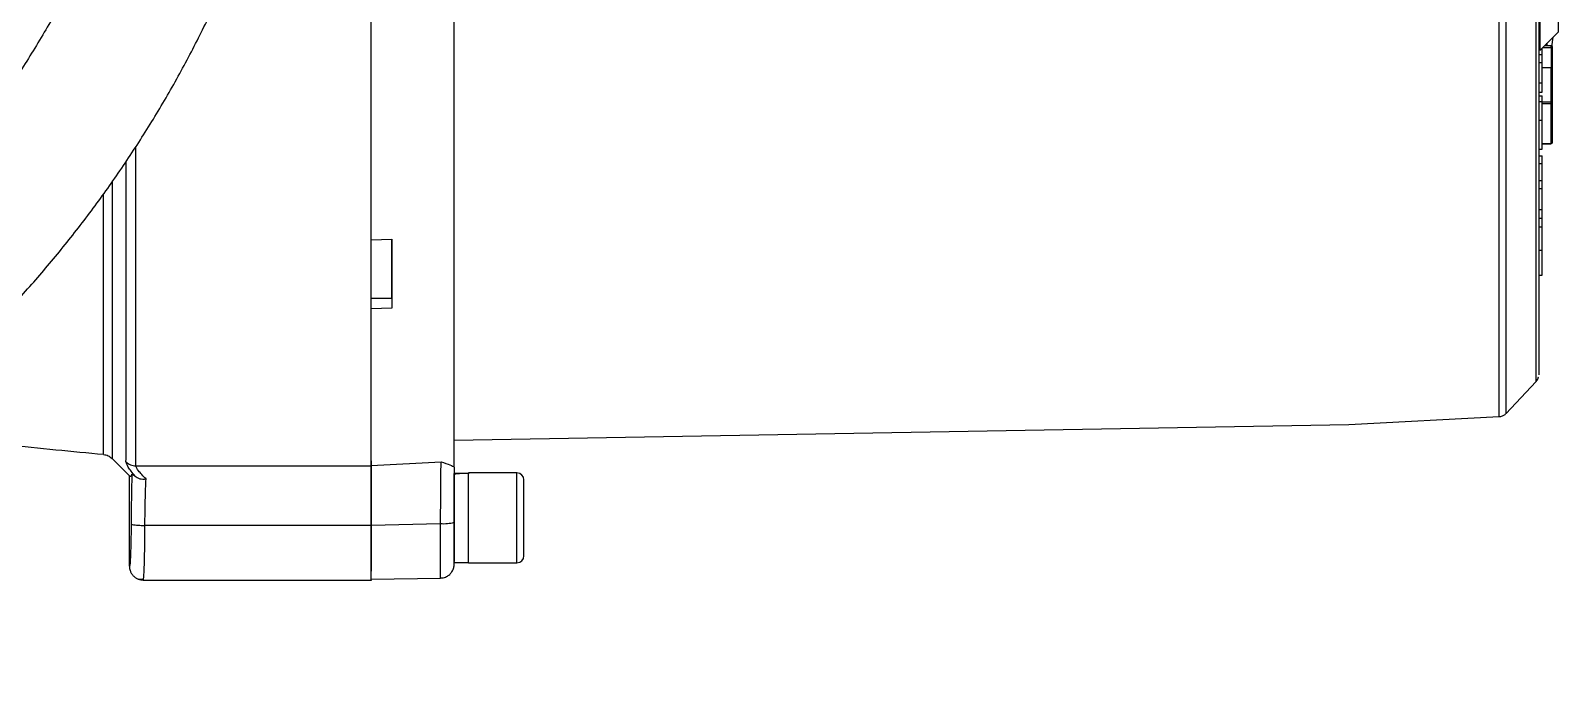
# Model space of a CAD drawing. Header units: millimetres. Extents: x 1953 to 4389, y 564 to 2287.
# Drawn here: x 3066.4 to 3287.6, y 830.5 to 925 of the extents above; entities that cross this region are included whole.
import ezdxf

# ---------------------------------------------------------------- set-up
doc = ezdxf.new("R2010")
doc.units = ezdxf.units.MM

msp = doc.modelspace()

# ---------------------------------------------------------------- linework, layer by layer
at = {"color": 7, "linetype": 'Continuous', "lineweight": 25}
for p, q in [((3284.899, 922.14), (3287.606, 924.847)), ((3285.252, 921.569), (3285.252, 922.494)), ((3285.328, 922.569), (3286.552, 922.569)), ((3286.552, 922.823), (3285.581, 922.823)), ((3286.552, 922.826), (3285.585, 922.826)), ((3285.949, 922.826), (3285.949, 923.19)), ((3285.952, 922.826), (3285.952, 923.193)), ((3286.552, 922.823), (3286.552, 922.826)), ((3286.637, 922.686), (3286.855, 924.096)), ((3284.752, 921.569), (3285.252, 921.569)), ((3284.752, 920.424), (3285.252, 920.424)), ((3285.252, 920.424), (3285.252, 921.569)), ((3285.252, 917.406), (3285.252, 920.424)), ((3286.552, 919.645), (3285.252, 919.645)), ((3286.552, 914.712), (3286.552, 919.645)), ((3286.752, 914.57), (3286.752, 919.503)), ((3285.252, 917.406), (3284.752, 917.406)), ((3284.752, 916.118), (3285.252, 916.118)), ((3284.752, 915.592), (3285.252, 915.592)), ((3284.752, 914.746), (3285.252, 914.746)), ((3285.252, 914.746), (3285.252, 915.592)), ((3285.252, 912.07), (3285.252, 914.746)), ((3285.252, 914.712), (3286.552, 914.712)), ((3285.252, 914.459), (3286.552, 914.459)), ((3286.752, 911.432), (3286.752, 914.57)), ((3284.752, 912.07), (3285.252, 912.07)), ((3286.752, 908.843), (3286.752, 911.432)), ((3284.752, 907.886), (3285.252, 907.886)), ((3284.752, 906.925), (3285.252, 906.925)), ((3285.252, 908.677), (3286.552, 908.677)), ((3285.252, 908.643), (3286.552, 908.643)), ((3284.752, 905.783), (3285.252, 905.783)), ((3285.252, 903.321), (3285.252, 905.783)), ((3284.752, 903.321), (3285.252, 903.321)), ((3285.252, 902.177), (3285.252, 903.321)), ((3284.752, 902.177), (3285.252, 902.177)), ((3285.252, 899.158), (3285.252, 902.177)), ((3284.752, 899.158), (3285.252, 899.158)), ((3284.752, 897.88), (3285.252, 897.88)), ((3284.752, 896.635), (3285.252, 896.635)), ((3115.753, 894.74), (3118.753, 894.851)), ((3284.752, 893.227), (3285.252, 893.227)), ((3285.252, 889.614), (3285.252, 893.227)), ((3284.752, 889.614), (3285.252, 889.614)), ((3115.753, 886.279), (3118.753, 886.279)), ((3118.753, 884.856), (3115.753, 884.745)), ((3118.753, 886.279), (3118.753, 884.856)), ((3280.016, 869.618), (3284.34, 874.175)), ((3127.752, 865.753), (3257.279, 868.014)), ((3257.279, 868.014), (3279.007, 869.153)), ((3078.239, 863.093), (3080.752, 860.578)), ((3115.752, 862.774), (3115.752, 862.074)), ((3115.752, 862.074), (3125.857, 862.591)), ((3080.752, 847.494), (3080.752, 860.578)), ((3081.672, 862.023), (3115.752, 862.023)), ((3127.752, 858.833), (3127.752, 860.933)), ((3127.752, 860.818), (3127.752, 858.661)), ((3136.852, 860.993), (3129.852, 860.993)), ((3115.752, 853.397), (3082.996, 853.397)), ((3115.752, 853.423), (3125.787, 853.673)), ((3127.752, 848.053), (3129.852, 848.053)), ((3129.852, 847.993), (3136.852, 847.993)), ((3081.921, 845.675), (3082.824, 845.629)), ((3082.751, 845.494), (3115.752, 845.494)), ((3082.753, 845.494), (3082.793, 845.677)), ((3115.752, 845.603), (3125.787, 845.778))]:
    msp.add_line(p, q, dxfattribs=at)
at = {"color": 7, "linetype": 'Continuous', "lineweight": 25, "flags": 128}
for points in [[(3284.899, 956.465), (3284.899, 952.701), (3284.899, 949.008), (3284.899, 945.423), (3284.899, 941.983), (3284.899, 938.724), (3284.899, 935.68), (3284.899, 932.881), (3284.899, 930.358), (3284.899, 928.136), (3284.899, 926.237), (3284.899, 924.682), (3284.899, 923.487), (3284.899, 922.664), (3284.899, 922.222), (3284.899, 922.14)], [(3287.606, 924.847), (3287.606, 924.93), (3287.606, 925.347), (3287.606, 926.112), (3287.606, 927.218), (3287.606, 928.653), (3287.606, 930.402), (3287.606, 932.448), (3287.606, 934.769), (3287.606, 937.342), (3287.606, 940.142), (3287.606, 943.138), (3287.606, 946.302), (3287.606, 949.599), (3287.606, 952.998), (3287.606, 955.532)], [(3280.016, 869.618), (3280.016, 869.63), (3280.016, 869.902), (3280.016, 870.536), (3280.017, 871.527), (3280.017, 872.872), (3280.017, 874.566), (3280.017, 876.602), (3280.017, 878.972), (3280.017, 881.666), (3280.017, 884.673), (3280.017, 887.981), (3280.017, 891.577), (3280.017, 895.447), (3280.017, 899.574), (3280.017, 903.943), (3280.017, 908.535), (3280.017, 913.332), (3280.017, 918.315), (3280.017, 923.464), (3280.017, 928.758)], [(3284.341, 927.107), (3284.341, 922.057), (3284.341, 917.164), (3284.341, 912.449), (3284.341, 907.933), (3284.341, 903.633), (3284.341, 899.569), (3284.341, 895.757), (3284.341, 892.213), (3284.341, 888.952), (3284.34, 885.989), (3284.34, 883.334), (3284.34, 881.001), (3284.34, 878.997), (3284.34, 877.333), (3284.34, 876.015), (3284.34, 875.048), (3284.34, 874.436), (3284.34, 874.182), (3284.34, 874.175)], [(3279.007, 869.153), (3279.007, 869.161), (3279.007, 869.414), (3279.007, 870.015), (3279.007, 870.964), (3279.007, 872.256), (3279.007, 873.886), (3279.007, 875.848), (3279.007, 878.135), (3279.007, 880.737), (3279.007, 883.644), (3279.007, 886.846), (3279.007, 890.329), (3279.007, 894.081), (3279.007, 898.086), (3279.007, 902.33), (3279.007, 906.795), (3279.007, 911.464), (3279.007, 916.32), (3279.007, 921.343), (3279.007, 926.514)], [(3286.552, 922.764), (3286.552, 922.777), (3286.552, 922.788), (3286.552, 922.798), (3286.552, 922.806), (3286.552, 922.813), (3286.552, 922.818), (3286.552, 922.821), (3286.552, 922.823)], [(3286.552, 922.569), (3286.552, 922.595), (3286.552, 922.621), (3286.552, 922.648), (3286.552, 922.674), (3286.552, 922.699), (3286.552, 922.722), (3286.552, 922.744), (3286.552, 922.764)], [(3286.552, 922.569), (3286.552, 922.182), (3286.552, 921.787), (3286.552, 921.391), (3286.552, 921.003), (3286.552, 920.627), (3286.552, 920.272), (3286.552, 919.942), (3286.552, 919.645)], [(3286.552, 914.459), (3286.552, 914.489), (3286.552, 914.521), (3286.552, 914.555), (3286.552, 914.59), (3286.552, 914.623), (3286.552, 914.656), (3286.552, 914.686), (3286.552, 914.712)], [(3286.552, 914.459), (3286.591, 914.461), (3286.629, 914.467), (3286.663, 914.477), (3286.693, 914.491), (3286.718, 914.508), (3286.737, 914.528), (3286.748, 914.549), (3286.752, 914.57)], [(3286.552, 908.677), (3286.552, 909.273), (3286.552, 909.908), (3286.552, 910.581), (3286.552, 911.291), (3286.552, 912.035), (3286.552, 912.812), (3286.552, 913.621), (3286.552, 914.459)], [(3286.552, 908.702), (3286.552, 908.679), (3286.552, 908.662), (3286.552, 908.65), (3286.552, 908.644), (3286.552, 908.643)], [(3286.552, 908.643), (3286.552, 908.644), (3286.552, 908.649), (3286.552, 908.66), (3286.552, 908.677)], [(3127.752, 860.933), (3127.752, 860.757), (3127.752, 860.239), (3127.752, 859.406), (3127.752, 858.626)], [(3127.752, 848.053), (3127.752, 848.116), (3127.752, 848.499), (3127.752, 849.209), (3127.752, 850.208), (3127.752, 851.442), (3127.752, 852.842), (3127.752, 854.333), (3127.752, 855.833), (3127.752, 857.259), (3127.752, 858.534), (3127.752, 859.588), (3127.752, 860.364), (3127.752, 860.818)], [(3129.852, 854.493), (3129.852, 855.992), (3129.852, 857.411), (3129.852, 858.671), (3129.852, 859.707), (3129.852, 860.462), (3129.852, 860.895), (3129.852, 860.982), (3129.852, 860.879)], [(3129.852, 848.053), (3129.852, 848.082), (3129.852, 848.399), (3129.852, 849.049), (3129.852, 849.997), (3129.852, 851.19), (3129.852, 852.564), (3129.852, 854.044), (3129.852, 855.548), (3129.852, 856.995), (3129.852, 858.305), (3129.852, 859.406), (3129.852, 860.239), (3129.852, 860.757), (3129.852, 860.933)], [(3136.852, 854.493), (3136.852, 855.992), (3136.852, 857.411), (3136.852, 858.671), (3136.852, 859.707), (3136.852, 860.462), (3136.852, 860.895), (3136.852, 860.993)], [(3127.752, 858.661), (3127.752, 858.15), (3127.752, 857.343), (3127.752, 856.305), (3127.752, 855.12), (3127.752, 853.884), (3127.752, 853.861)], [(3129.852, 848.053), (3129.852, 848.004), (3129.852, 848.092), (3129.852, 848.525), (3129.852, 849.28), (3129.852, 850.315), (3129.852, 851.576), (3129.852, 852.994), (3129.852, 854.493)], [(3136.852, 847.993), (3136.852, 848.092), (3136.852, 848.525), (3136.852, 849.28), (3136.852, 850.315), (3136.852, 851.576), (3136.852, 852.994), (3136.852, 854.493)], [(3125.787, 845.778), (3125.787, 845.972), (3125.787, 846.543), (3125.787, 847.466), (3125.787, 848.701), (3125.787, 850.192), (3125.787, 851.875), (3125.787, 853.673)]]:
    msp.add_lwpolyline(points, dxfattribs=at)
at = {"color": 7, "linetype": 'Continuous', "lineweight": 25}
for centre, radius, start, end in [((3286.552, 922.626), 0.2, 360, 90), ((3286.552, 922.623), 0.2, 0.01246, 90.01247), ((3286.598, 922.796), 0.232, 258.43864, 311.54119), ((3286.577, 919.468), 0.179, 11.42145, 98.04956), ((3286.577, 914.535), 0.179, 11.42145, 98.04956), ((3286.568, 908.862), 0.185, 265.15004, 354.14429), ((3136.852, 859.993), 1, 360, 90), ((3126.268, 859.002), 5.35, 264.84154, 286.10398), ((3136.852, 848.993), 1, 270, 360)]:
    msp.add_arc(centre, radius, start, end, dxfattribs=at)
for centre, major_axis, ratio, start_param, end_param in [((3080.872, 959.501), (0.007, 98.975), 0.0349473, 3.1091985, 3.2162788), ((3127.752, 854.493), (11.154, 0), 0.5773521, 1.4765232, 1.5707963), ((3129.852, 854.493), (11.154, 0), 0.5773521, 1.5707963, 1.760193)]:
    msp.add_ellipse(centre, major_axis=major_axis, ratio=ratio, start_param=start_param, end_param=end_param, dxfattribs=at)
for points, knots in [([(2938.32, 830.528), (2940.88, 830.553), (2944.46, 830.588), (2949.73, 830.867), (2954.194, 831.202), (2959.51, 831.768), (2965.079, 832.541), (2970.892, 833.551), (2976.864, 834.807), (2982.94, 836.318), (2989.078, 838.088), (2995.243, 840.123), (3001.406, 842.422), (3007.543, 844.987), (3013.631, 847.818), (3019.651, 850.911), (3025.584, 854.266), (3031.413, 857.878), (3037.123, 861.744), (3042.698, 865.858), (3048.125, 870.215), (3053.391, 874.809), (3058.482, 879.634), (3063.387, 884.682), (3068.094, 889.944), (3072.592, 895.414), (3076.87, 901.083), (3080.919, 906.94), (3084.729, 912.977), (3088.29, 919.182), (3091.595, 925.547), (3094.636, 932.06), (3097.405, 938.709), (3099.896, 945.483), (3102.101, 952.371), (3104.016, 959.36), (3105.634, 966.437), (3106.952, 973.591), (3107.965, 980.808), (3108.67, 988.075), (3109.062, 995.379), (3109.141, 1002.707), (3108.904, 1010.045), (3108.35, 1017.38), (3107.478, 1024.698), (3106.288, 1031.985), (3104.78, 1039.227), (3102.954, 1046.412), (3100.814, 1053.525), (3098.36, 1060.552), (3095.595, 1067.481), (3092.523, 1074.297), (3089.146, 1080.988), (3085.468, 1087.54), (3081.494, 1093.94), (3077.229, 1100.175), (3072.678, 1106.233), (3067.846, 1112.101), (3062.739, 1117.768), (3057.362, 1123.22), (3051.916, 1128.268), (3046.442, 1132.92), (3040.984, 1137.19), (3035.359, 1141.232), (3029.578, 1145.04), (3023.65, 1148.609), (3017.588, 1151.931), (3011.402, 1155.001), (3005.105, 1157.814), (2998.712, 1160.366), (2992.237, 1162.652), (2985.699, 1164.669), (2979.124, 1166.411), (2972.551, 1167.876), (2966.057, 1169.057), (2959.768, 1169.955), (2954.244, 1170.538), (2949.361, 1170.906), (2944.537, 1171.145), (2938.563, 1171.262), (2933.046, 1171.152), (2927.777, 1170.88), (2923.312, 1170.543), (2917.996, 1169.978), (2912.427, 1169.204), (2906.614, 1168.194), (2900.643, 1166.938), (2894.567, 1165.428), (2888.429, 1163.657), (2882.263, 1161.623), (2876.1, 1159.323), (2869.963, 1156.758), (2863.875, 1153.928), (2857.855, 1150.834), (2851.923, 1147.479), (2846.093, 1143.867), (2840.384, 1140.002), (2834.808, 1135.888), (2829.381, 1131.53), (2824.115, 1126.936), (2819.024, 1122.112), (2814.119, 1117.064), (2809.412, 1111.801), (2804.914, 1106.331), (2800.636, 1100.663), (2796.587, 1094.806), (2792.778, 1088.769), (2789.216, 1082.563), (2785.911, 1076.198), (2782.869, 1069.686), (2780.107, 1063.035), (2777.77, 1056.753), (2776.491, 1052.648), (2775.928, 1050.839)], [0, 0, 0, 0, 0.0102074, 0.014274, 0.021037, 0.0280561, 0.0355867, 0.0434511, 0.0515783, 0.0599113, 0.0684099, 0.0770439, 0.085791, 0.0946336, 0.1035582, 0.112554, 0.1216124, 0.1307262, 0.1398897, 0.1490979, 0.1583469, 0.1676331, 0.1769537, 0.1863062, 0.1956884, 0.2050985, 0.2145348, 0.2239961, 0.233481, 0.2429885, 0.2525178, 0.262068, 0.2716385, 0.2812287, 0.2908382, 0.3004664, 0.3101132, 0.3197782, 0.3294613, 0.3391624, 0.3488814, 0.3586183, 0.3683733, 0.3781464, 0.387938, 0.3977483, 0.4075776, 0.4174265, 0.4272956, 0.4371854, 0.4470968, 0.4570307, 0.4669882, 0.4769704, 0.486979, 0.4970156, 0.5070822, 0.5171812, 0.5273154, 0.5374882, 0.5477037, 0.5569145, 0.5661226, 0.5753266, 0.5845258, 0.5937191, 0.6029052, 0.6120821, 0.6212471, 0.6303962, 0.6395236, 0.6486197, 0.6576679, 0.6666375, 0.6754633, 0.6839789, 0.6919633, 0.6976055, 0.7035012, 0.7112199, 0.7214273, 0.7254939, 0.7322569, 0.739276, 0.7468066, 0.754671, 0.7627982, 0.7711312, 0.7796298, 0.7882638, 0.7970109, 0.8058535, 0.8147781, 0.8237739, 0.8328323, 0.8419461, 0.8511096, 0.8603178, 0.8695668, 0.878853, 0.8881736, 0.8975261, 0.9069083, 0.9163184, 0.9257547, 0.935216, 0.9447009, 0.9542084, 0.9637377, 0.9732879, 0.9828584, 0.9924486, 1, 1, 1, 1]), ([(3083.05, 958.8), (3082.749, 957.738), (3081.813, 954.434), (3079.906, 948.982), (3077.348, 942.455), (3074.463, 936.043), (3071.277, 929.755), (3067.789, 923.606), (3064.005, 917.611), (3059.928, 911.782), (3055.565, 906.133), (3050.921, 900.677), (3046.002, 895.428), (3040.993, 890.571), (3035.938, 886.1), (3030.88, 882.001), (3025.652, 878.128), (3020.264, 874.486), (3014.728, 871.083), (3009.056, 867.924), (3003.259, 865.017), (2997.351, 862.367), (2991.347, 859.978), (2985.265, 857.855), (2979.125, 856.003), (2972.958, 854.425), (2966.814, 853.126), (2960.805, 852.113), (2955.238, 851.402), (2950.392, 850.957), (2945.923, 850.679), (2942.018, 850.542), (2939.419, 850.532), (2938.37, 850.528)], [0, 0, 0, 0, 0.0170783, 0.0531439, 0.089298, 0.1255445, 0.1618882, 0.1983346, 0.2348901, 0.2715626, 0.3083611, 0.3452967, 0.3823824, 0.4196345, 0.4532144, 0.4867833, 0.5203362, 0.5538698, 0.5873798, 0.6208602, 0.654303, 0.6876965, 0.7210233, 0.7542563, 0.7873511, 0.8202281, 0.8527303, 0.8844984, 0.9144909, 0.939551, 0.9597807, 0.9837802, 1, 1, 1, 1]), ([(3284.753, 959.494), (3284.753, 956.531), (3284.753, 950.606), (3284.753, 941.816), (3284.753, 933.223), (3284.753, 924.922), (3284.753, 917.005), (3284.753, 909.56), (3284.753, 902.67), (3284.752, 896.411), (3284.752, 890.853), (3284.752, 886.057), (3284.752, 882.079), (3284.752, 878.955), (3284.752, 876.744), (3284.752, 875.387), (3284.752, 875.271), (3284.752, 875.214)], [0, 0, 0, 0, 0.066684, 0.133368, 0.200052, 0.266736, 0.33342, 0.400104, 0.466788, 0.533472, 0.600156, 0.66684, 0.7335241, 0.8002081, 0.8668921, 0.9335761, 1, 1, 1, 1]), ([(3286.752, 919.503), (3286.752, 919.714), (3286.752, 920.142), (3286.752, 920.943), (3286.752, 921.796), (3286.752, 922.35), (3286.752, 922.623)], [0, 0, 0, 0, 0.245589, 0.5, 0.754411, 1, 1, 1, 1]), ([(3285.252, 916.118), (3285.252, 916.205), (3285.252, 916.379), (3285.252, 916.682), (3285.252, 917.078), (3285.252, 917.275), (3285.252, 917.406)], [0, 0, 0, 0, 0.1250401, 0.2502359, 0.4998742, 1, 1, 1, 1]), ([(3285.252, 907.886), (3285.252, 907.92), (3285.252, 907.99), (3285.252, 908.62), (3285.252, 909.452), (3285.252, 910.242), (3285.252, 911.135), (3285.252, 911.758), (3285.252, 912.07)], [0, 0, 0, 0, 0.25015941, 0.49958066, 0.62466902, 0.74973011, 0.87480959, 1, 1, 1, 1]), ([(3081.672, 862.023), (3081.673, 862.629), (3081.676, 863.829), (3081.68, 866.595), (3081.683, 869.961), (3081.686, 874.348), (3081.69, 879.888), (3081.693, 886.686), (3081.696, 894.071), (3081.699, 901.251), (3081.7, 906.168), (3081.701, 908.272)], [0, 0, 0, 0, 0.1074926, 0.2126392, 0.3154396, 0.4158938, 0.5461536, 0.6722446, 0.7941664, 0.9119185, 1, 1, 1, 1]), ([(3285.252, 905.783), (3285.252, 905.878), (3285.252, 905.997), (3285.252, 906.273), (3285.252, 906.517), (3285.252, 906.761), (3285.252, 906.925)], [0, 0, 0, 0, 0.5004596, 0.6283614, 0.7507034, 1, 1, 1, 1]), ([(3080.257, 862.6), (3080.259, 863.156), (3080.261, 864.249), (3080.264, 866.692), (3080.267, 869.594), (3080.27, 872.929), (3080.273, 876.604), (3080.276, 881.157), (3080.279, 886.67), (3080.282, 893.184), (3080.285, 899.621), (3080.286, 904.043), (3080.287, 906.113)], [0, 0, 0, 0, 0.1035581, 0.2035099, 0.2998551, 0.392593, 0.4817231, 0.567245, 0.6887335, 0.8021064, 0.9073615, 1, 1, 1, 1]), ([(3078.247, 903.162), (3078.247, 901.593), (3078.246, 897.458), (3078.246, 891.397), (3078.245, 885), (3078.245, 879.344), (3078.244, 874.453), (3078.243, 870.38), (3078.242, 867.173), (3078.241, 864.824), (3078.24, 863.496), (3078.24, 862.947), (3078.239, 863.101), (3078.239, 863.105)], [0, 0, 0, 0, 0.0633626, 0.1671091, 0.2708556, 0.3746022, 0.4783487, 0.5820952, 0.6858417, 0.7895882, 0.8933347, 0.9970812, 1, 1, 1, 1]), ([(3077.014, 863.681), (3077.014, 863.677), (3077.014, 863.563), (3077.015, 863.964), (3077.015, 864.895), (3077.016, 866.441), (3077.017, 868.423), (3077.017, 870.782), (3077.018, 873.531), (3077.019, 876.636), (3077.019, 880.048), (3077.02, 882.844), (3077.02, 884.861), (3077.02, 886.049), (3077.02, 887.233), (3077.021, 888.412), (3077.021, 889.583), (3077.021, 890.743), (3077.021, 893.827), (3077.022, 897.264), (3077.022, 900.661), (3077.022, 901.389)], [0, 0, 0, 0, 0.0029077, 0.0949925, 0.1832887, 0.2677958, 0.3485137, 0.4254418, 0.4985799, 0.5759913, 0.6486482, 0.7165502, 0.7383478, 0.7596059, 0.7803246, 0.8005039, 0.8201437, 0.839244, 0.8578049, 0.9695111, 1, 1, 1, 1]), ([(3285.252, 897.88), (3285.252, 897.966), (3285.252, 898.138), (3285.252, 898.439), (3285.252, 898.831), (3285.252, 899.027), (3285.252, 899.158)], [0, 0, 0, 0, 0.125077, 0.2502224, 0.4998872, 1, 1, 1, 1]), ([(3285.252, 896.464), (3285.252, 896.624), (3285.252, 896.865), (3285.252, 897.369), (3285.252, 897.71), (3285.252, 897.88)], [0, 0, 0, 0, 0.5005372, 0.7503463, 1, 1, 1, 1]), ([(3285.252, 893.227), (3285.252, 893.63), (3285.252, 894.436), (3285.252, 895.427), (3285.252, 896.079), (3285.252, 896.428), (3285.252, 896.573), (3285.252, 896.629), (3285.252, 896.633), (3285.252, 896.635)], [0, 0, 0, 0, 0.2503213, 0.4998014, 0.6247836, 0.7496745, 0.8746984, 0.9373467, 1, 1, 1, 1]), ([(3118.753, 886.279), (3118.753, 887.849), (3118.753, 890.557), (3118.753, 893.58), (3118.753, 894.851)], [0, 0, 0, 0, 0.5796371, 1, 1, 1, 1]), ([(3284.437, 874.303), (3284.471, 874.345), (3284.566, 874.458), (3284.654, 874.664), (3284.709, 874.827), (3284.721, 874.904), (3284.721, 874.907)], [0, 0, 0, 0, 0.2393477, 0.6547521, 0.9846919, 1, 1, 1, 1]), ([(3279.011, 869.178), (3279.092, 869.176), (3279.337, 869.173), (3279.685, 869.342), (3279.951, 869.528), (3280.044, 869.655), (3280.059, 869.675)], [0, 0, 0, 0, 0.2019411, 0.6071505, 0.9370498, 1, 1, 1, 1]), ([(3044.759, 867.573), (3048.441, 867.047), (3056.877, 865.843), (3067.635, 864.571), (3074.716, 863.921), (3077.017, 863.709)], [0, 0, 0, 0, 0.34342, 0.7867455, 1, 1, 1, 1]), ([(3077.014, 863.67), (3077.245, 863.627), (3077.706, 863.541), (3078.066, 863.238), (3078.245, 863.087)], [0, 0, 0, 0, 0.5000711, 1, 1, 1, 1]), ([(3081.563, 860.529), (3081.184, 861.01), (3080.447, 861.944), (3080.319, 862.386), (3080.257, 862.6)], [0, 0, 0, 0, 0.5146876, 1, 1, 1, 1]), ([(3080.257, 862.6), (3080.354, 862.515), (3080.55, 862.343), (3080.902, 862.162), (3081.28, 862.044), (3081.542, 862.03), (3081.672, 862.023)], [0, 0, 0, 0, 0.2475722, 0.5, 0.7524278, 1, 1, 1, 1]), ([(3125.787, 853.673), (3125.793, 854.314), (3125.804, 855.537), (3125.816, 857.017), (3125.827, 858.106), (3125.834, 858.872), (3125.846, 860.16), (3125.855, 861.739), (3125.856, 862.311), (3125.857, 862.591)], [0, 0, 0, 0, 0.1490589, 0.284486, 0.365253, 0.4374072, 0.5004523, 0.7554674, 1, 1, 1, 1]), ([(3125.857, 862.591), (3126.344, 862.454), (3127.314, 862.181), (3127.607, 861.94), (3127.752, 861.82)], [0, 0, 0, 0, 0.5024427, 1, 1, 1, 1]), ([(3081.122, 860.802), (3081.106, 860.321), (3081.075, 859.36), (3081.038, 857.62), (3081.01, 855.711), (3081.001, 854.33), (3080.997, 853.641)], [0, 0, 0, 0, 0.2423696, 0.4853152, 0.7431963, 1, 1, 1, 1]), ([(3081.122, 860.802), (3081.143, 860.811), (3081.174, 860.825), (3081.338, 860.718), (3081.469, 860.612), (3081.548, 860.542), (3081.563, 860.529)], [0, 0, 0, 0, 0.5019977, 0.7519527, 0.9535485, 1, 1, 1, 1]), ([(3081.563, 860.529), (3081.661, 860.454), (3081.863, 860.299), (3082.254, 860.158), (3082.694, 860.086), (3083.002, 860.111), (3083.158, 860.124)], [0, 0, 0, 0, 0.2386671, 0.4926942, 0.7442037, 1, 1, 1, 1]), ([(3083.158, 860.124), (3082.741, 860.553), (3081.915, 861.401), (3081.753, 861.817), (3081.672, 862.023)], [0, 0, 0, 0, 0.5050283, 1, 1, 1, 1]), ([(3115.752, 853.423), (3115.752, 854.469), (3115.752, 856.557), (3115.752, 859.206), (3115.752, 861.227), (3115.752, 861.791), (3115.752, 862.074)], [0, 0, 0, 0, 0.2500652, 0.4994456, 0.7493864, 1, 1, 1, 1]), ([(3127.752, 861.82), (3127.752, 861.286), (3127.752, 860.222), (3127.752, 858.265), (3127.752, 856.136), (3127.752, 854.621), (3127.752, 853.861)], [0, 0, 0, 0, 0.250755, 0.4999887, 0.7492331, 1, 1, 1, 1]), ([(3082.996, 853.397), (3083.001, 854.013), (3083.01, 855.272), (3083.045, 857.066), (3083.092, 858.761), (3083.136, 859.664), (3083.158, 860.124)], [0, 0, 0, 0, 0.2356127, 0.4808109, 0.7356041, 1, 1, 1, 1]), ([(3115.752, 858.493), (3115.752, 858.608), (3115.752, 858.871), (3115.752, 858.51), (3115.752, 857.581), (3115.752, 856.162), (3115.752, 855.05), (3115.752, 854.494)], [0, 0, 0, 0, 0.1621502, 0.3716126, 0.5810751, 0.7905375, 1, 1, 1, 1]), ([(3137.852, 854.493), (3137.852, 855.185), (3137.852, 856.25), (3137.852, 857.53), (3137.852, 858.411), (3137.852, 859.121), (3137.852, 859.807), (3137.852, 859.92), (3137.852, 859.993)], [0, 0, 0, 0, 0.2394568, 0.3683607, 0.5, 0.6316393, 0.7605432, 1, 1, 1, 1]), ([(3127.752, 853.861), (3127.752, 853.043), (3127.752, 851.405), (3127.752, 849.471), (3127.752, 848.353), (3127.752, 848.201), (3127.752, 848.187)], [0, 0, 0, 0, 0.3230439, 0.6460878, 0.9691318, 1, 1, 1, 1]), ([(3137.852, 848.993), (3137.852, 849.067), (3137.852, 849.18), (3137.852, 849.866), (3137.852, 850.575), (3137.852, 851.457), (3137.852, 852.737), (3137.852, 853.801), (3137.852, 854.493)], [0, 0, 0, 0, 0.2394568, 0.3683607, 0.5, 0.6316393, 0.7605432, 1, 1, 1, 1]), ([(3080.997, 853.641), (3080.99, 852.807), (3080.977, 851.14), (3080.919, 849.127), (3080.841, 847.745), (3080.782, 847.578), (3080.752, 847.494)], [0, 0, 0, 0, 0.2501088, 0.5000493, 0.7500207, 1, 1, 1, 1]), ([(3080.997, 853.641), (3081.033, 853.61), (3081.106, 853.548), (3081.574, 853.467), (3082.238, 853.41), (3082.75, 853.401), (3082.996, 853.397)], [0, 0, 0, 0, 0.2409388, 0.5005407, 0.7598409, 1, 1, 1, 1]), ([(3082.793, 845.677), (3082.8, 845.702), (3082.82, 845.775), (3082.864, 846.396), (3082.922, 847.753), (3082.976, 850.244), (3082.989, 852.368), (3082.996, 853.397)], [0, 0, 0, 0, 0.0675681, 0.1998133, 0.4374294, 0.7275623, 1, 1, 1, 1]), ([(3115.752, 845.497), (3115.752, 845.496), (3115.752, 845.302), (3115.752, 845.986), (3115.752, 847.589), (3115.752, 850.215), (3115.752, 852.336), (3115.752, 853.397)], [0, 0, 0, 0, 0.00146, 0.251095, 0.50073, 0.750365, 1, 1, 1, 1]), ([(3115.752, 850.493), (3115.752, 850.45), (3115.752, 849.384), (3115.752, 847.943), (3115.752, 847.118), (3115.752, 846.8)], [0, 0, 0, 0, 0.0255431, 0.6246336, 1, 1, 1, 1]), ([(3080.752, 847.494), (3080.772, 847.278), (3080.805, 846.925), (3081.023, 846.461), (3081.291, 846.102), (3081.636, 845.817), (3082.117, 845.561), (3082.503, 845.521), (3082.753, 845.494)], [0, 0, 0, 0, 0.2060336, 0.3367467, 0.4847907, 0.6326865, 0.7619928, 1, 1, 1, 1]), ([(3125.781, 845.807), (3125.857, 845.8), (3126.162, 845.771), (3126.639, 845.958), (3127.109, 846.278), (3127.415, 846.64), (3127.599, 846.985), (3127.696, 847.282), (3127.737, 847.51), (3127.75, 847.66), (3127.752, 847.736), (3127.752, 847.765), (3127.752, 847.771), (3127.752, 847.773), (3127.752, 847.775), (3127.752, 847.776), (3127.752, 847.778), (3127.752, 847.789), (3127.752, 847.857), (3127.752, 848.107), (3127.752, 848.187)], [0, 0, 0, 0, 0.0427535, 0.1716137, 0.274933, 0.3619927, 0.4349672, 0.4936953, 0.5372005, 0.5648057, 0.5779833, 0.5802423, 0.5811791, 0.5818638, 0.5828222, 0.5846676, 0.5898798, 0.6180464, 0.8773136, 1, 1, 1, 1]), ([(3082.025, 845.669), (3082.113, 845.633), (3082.364, 845.529), (3082.617, 845.585), (3082.782, 845.621)], [0, 0, 0, 0, 0.3495315, 1, 1, 1, 1])]:
    msp.add_open_spline(points, degree=3, knots=knots, dxfattribs=at)
for points in [[(3127.752, 861.82), (3127.752, 862.344), (3127.752, 863.392), (3127.752, 866.512), (3127.752, 870.72), (3127.752, 876.075), (3127.753, 882.48), (3127.753, 889.861), (3127.753, 898.123), (3127.753, 907.162), (3127.753, 916.863), (3127.753, 927.106), (3127.753, 937.749), (3127.753, 945.053), (3127.753, 948.704)], [(3115.752, 862.023), (3115.752, 862.709), (3115.752, 864.082), (3115.752, 867.403), (3115.752, 871.606), (3115.752, 876.742), (3115.753, 882.731), (3115.753, 889.519), (3115.753, 897.033), (3115.753, 905.195), (3115.753, 913.92), (3115.753, 923.121), (3115.753, 932.687), (3115.753, 939.281), (3115.753, 942.579)], [(3115.753, 894.74), (3115.753, 897.036), (3115.753, 901.629), (3115.753, 909.13), (3115.753, 917.001), (3115.753, 925.23), (3115.753, 933.724), (3115.753, 939.552), (3115.753, 942.466)], [(3115.753, 886.279), (3115.753, 887.854), (3115.753, 891.003), (3115.753, 894.517), (3115.753, 896.275)], [(3118.753, 894.851), (3118.753, 893.096), (3118.753, 889.585), (3118.753, 886.432), (3118.753, 884.856)], [(3115.752, 862.074), (3115.752, 862.662), (3115.752, 863.837), (3115.752, 866.59), (3115.752, 870.038), (3115.752, 874.238), (3115.752, 879.083), (3115.753, 882.857), (3115.753, 884.745)], [(3115.752, 862.023), (3115.752, 861.74), (3115.752, 861.176), (3115.752, 859.159), (3115.752, 856.521), (3115.752, 854.438), (3115.752, 853.397)], [(3115.752, 854.494), (3115.752, 853.937), (3115.752, 852.823), (3115.752, 851.418), (3115.752, 850.435), (3115.752, 850.308), (3115.752, 850.244)], [(3115.752, 845.603), (3115.752, 845.717), (3115.752, 845.944), (3115.752, 847.708), (3115.752, 850.261), (3115.752, 852.369), (3115.752, 853.423)]]:
    msp.add_open_spline(points, degree=3, dxfattribs=at)

doc.saveas('drawing.dxf')
